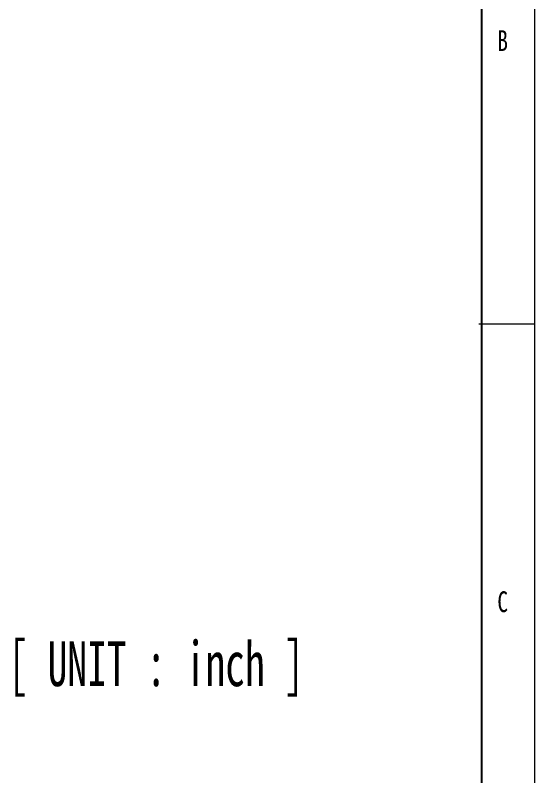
# Paper-space layout '시트2-ENG' of a CAD drawing. Header units: inches. Extents: x 0.2 to 16.3, y 0.2 to 11.5.
# Drawn here: x 14.515 to 16.339, y 6.226 to 8.898 of the extents above; entities that cross this region are included whole.
import ezdxf

# ---------------------------------------------------------------- set-up
doc = ezdxf.new("R2010")
doc.units = ezdxf.units.IN
doc.header["$MEASUREMENT"] = 0
doc.linetypes.add('CENTERX2', pattern=[0.8, 0.5, -0.1, 0.1, -0.1])
doc.layers.add('CENTER_LINE', color=7, linetype='CENTERX2')
doc.layers.add('NOTES', color=7, linetype='Continuous')
doc.styles.add('SLDTEXTSTYLE3', font='TXT', dxfattribs={"width": 0.75})
doc.styles.add('SLDTEXTSTYLE9', font='TXT', dxfattribs={"width": 0.646667})

psp = doc.layouts.new('시트2-ENG')

# ---------------------------------------------------------------- linework, layer by layer
at = {"color": 7, "linetype": 'Continuous', "lineweight": 18}
for p, q in [((16.3386, 0.1969), (16.3386, 11.4961)), ((16.1417, 7.815), (16.3386, 7.815))]:
    psp.add_line(p, q, dxfattribs=at)
at = {"layer": 'NOTES', "color": 7}
psp.add_line((16.1516, 11.2992), (16.1516, 0.3937), dxfattribs=at)

# ---------------------------------------------------------------- texts
at = {"color": 7, "linetype": 'Continuous', "lineweight": 0, "char_height": 0.0729, "attachment_point": 1, "style": 'SLDTEXTSTYLE3'}
for s, insert in [('B', (16.2073, 8.8452)), ('C', (16.2073, 6.8767))]:
    psp.add_mtext(s, dxfattribs=dict(at, insert=insert))
at = {"layer": 'CENTER_LINE', "insert": (14.4897, 6.7016), "char_height": 0.15748, "attachment_point": 1, "style": 'SLDTEXTSTYLE9'}
psp.add_mtext('[ UNIT : inch ]', dxfattribs=at)

doc.saveas('drawing.dxf')
